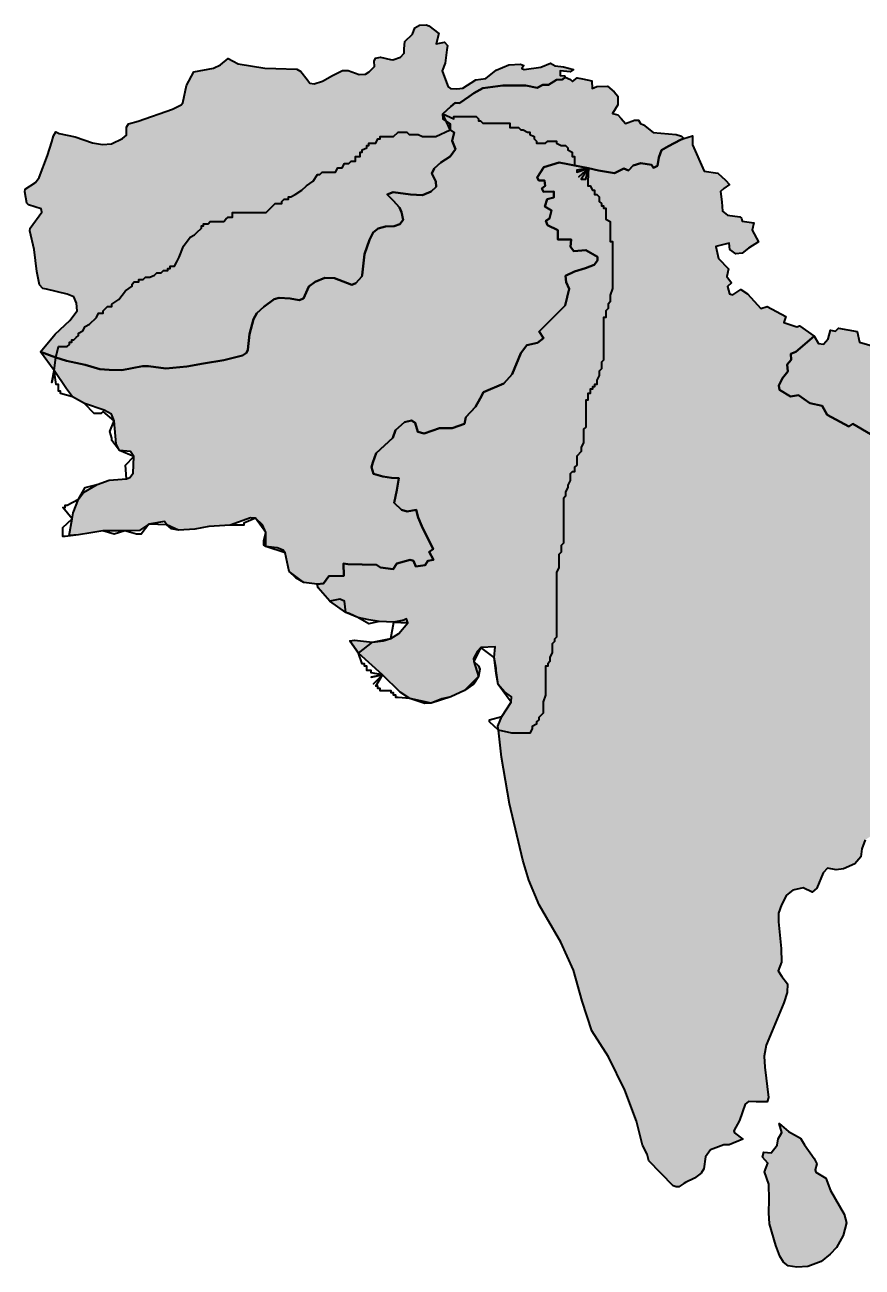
# Model space of a CAD drawing. Header units: millimetres. Extents: x 60.6 to 101.2, y 5.9 to 38.4.
# Drawn here: x 60.62 to 82.48, y 5.95 to 38.39 of the extents above; entities that cross this region are included whole.
import ezdxf

# ---------------------------------------------------------------- set-up
doc = ezdxf.new("R2010")
doc.units = ezdxf.units.MM
doc.header["$MEASUREMENT"] = 0
doc.layers.add('Harappa civilization', color=1, linetype='Continuous')
doc.layers.add('INDIA_SUKESH3', color=40, linetype='CONTINUOUS')

msp = doc.modelspace()

# ---------------------------------------------------------------- hatches: boundary and pattern name
at = {"layer": 'INDIA_SUKESH3'}
for color, points in [(137, [(61.024, 29.85), (61.408, 30.316), (61.791, 30.673), (61.983, 30.922), (61.962, 31.119), (61.897, 31.284), (61.717, 31.359), (61.178, 31.483), (61.084, 31.501), (60.997, 31.596), (60.933, 31.945), (60.858, 32.522), (60.744, 33.01), (60.759, 33.08), (61.057, 33.501), (61.045, 33.583), (60.713, 33.689), (60.669, 33.733), (60.616, 34.031), (60.623, 34.095), (60.891, 34.268), (60.991, 34.402), (61.211, 34.974), (61.322, 35.337), (61.36, 35.49), (61.425, 35.599), (61.512, 35.548), (61.933, 35.462), (62.383, 35.305), (62.641, 35.268), (62.881, 35.282), (63.167, 35.418), (63.266, 35.507), (63.267, 35.717), (63.32, 35.806), (63.576, 35.878), (64.469, 36.188), (64.698, 36.298), (64.744, 36.355), (64.836, 36.801), (65.03, 37.165), (65.541, 37.257), (65.728, 37.347), (65.928, 37.507), (66.183, 37.375), (66.88, 37.258), (67.171, 37.253), (67.719, 37.231), (67.825, 37.174), (67.983, 36.958), (68.001, 36.933), (68.059, 36.87), (68.169, 36.851), (68.388, 36.916), (68.649, 37.07), (68.91, 37.199), (69.057, 37.2), (69.34, 37.093), (69.511, 37.101), (69.606, 37.159), (69.741, 37.299), (69.737, 37.439), (69.771, 37.522), (69.902, 37.548), (70.166, 37.48), (70.226, 37.474), (70.425, 37.545), (70.519, 37.647), (70.516, 37.762), (70.538, 37.953), (70.734, 38.146), (70.794, 38.309), (70.922, 38.382), (71.095, 38.389), (71.164, 38.364), (71.423, 38.162), (71.353, 37.893), (71.571, 37.935), (71.648, 37.851), (71.634, 37.736), (71.59, 37.387), (71.507, 37.187), (71.597, 36.953), (71.671, 36.769), (71.728, 36.731), (71.893, 36.719), (72.051, 36.733), (72.387, 36.956), (72.652, 36.985), (72.918, 37.203), (73.251, 37.345), (73.556, 37.359), (73.645, 37.324), (73.587, 37.245), (73.648, 37.219), (74.086, 37.285), (74.341, 37.387), (74.459, 37.319), (74.682, 37.295), (74.937, 37.226), (74.85, 37.161), (74.592, 37.187), (74.596, 37.066), (74.703, 37.061), (74.724, 37.022), (74.657, 36.958), (74.496, 36.956), (74.291, 36.822), (74.142, 36.824), (73.99, 36.744), (73.699, 36.808), (73.094, 36.803), (72.576, 36.735), (72.338, 36.603), (72.216, 36.518), (71.964, 36.34), (71.853, 36.351), (71.737, 36.254), (71.529, 36.069), (71.533, 35.924), (71.718, 35.803), (71.722, 35.651), (71.827, 35.574), (71.773, 35.357), (71.863, 35.142), (71.716, 34.951), (71.48, 34.791), (71.3, 34.637), (71.242, 34.51), (71.342, 34.295), (71.357, 34.155), (71.227, 34.04), (70.996, 33.944), (70.682, 33.961), (70.233, 34.016), (70.074, 33.958), (70.231, 33.806), (70.395, 33.623), (70.453, 33.497), (70.493, 33.3), (70.403, 33.185), (70.261, 33.134), (70.03, 33.12), (69.843, 33.068), (69.712, 32.966), (69.611, 32.775), (69.481, 32.399), (69.419, 31.853), (69.41, 31.815), (69.257, 31.643), (69.15, 31.604), (68.7, 31.773), (68.446, 31.784), (68.195, 31.675), (68.032, 31.553), (67.887, 31.241), (67.774, 31.203), (67.541, 31.239), (67.252, 31.257), (67.124, 31.224), (66.856, 31.026), (66.67, 30.86), (66.585, 30.707), (66.481, 30.313), (66.436, 29.906), (66.405, 29.824), (66.294, 29.753), (65.814, 29.63), (65.282, 29.544), (64.849, 29.465), (64.293, 29.412), (63.841, 29.472), (63.684, 29.472), (63.15, 29.373), (62.816, 29.384), (62.572, 29.402), (62.188, 29.507), (61.707, 29.619), (61.423, 29.706), (61.024, 29.85)]), (2, [(68.251, 23.781), (67.896, 23.831), (67.69, 23.945), (67.52, 24.11), (67.408, 24.605), (67.357, 24.669), (67.203, 24.732), (66.905, 24.769), (66.858, 24.801), (66.852, 24.922), (66.904, 25.131), (66.824, 25.334), (66.636, 25.506), (66.504, 25.512), (65.972, 25.326), (65.419, 25.287), (65.055, 25.223), (64.629, 25.19), (64.442, 25.228), (64.324, 25.329), (64.263, 25.418), (63.854, 25.354), (63.607, 25.182), (63.222, 25.174), (62.653, 25.18), (62.342, 25.122), (62.017, 25.07), (61.774, 25.057), (61.855, 25.486), (61.877, 25.645), (62.016, 26.001), (62.145, 26.173), (62.502, 26.385), (62.816, 26.501), (63.266, 26.535), (63.36, 26.568), (63.444, 26.683), (63.461, 27.121), (63.377, 27.247), (63.083, 27.271), (63, 27.448), (62.95, 28.051), (62.875, 28.222), (62.69, 28.323), (62.176, 28.498), (61.863, 28.674), (61.705, 28.882), (61.385, 29.363), (61.024, 29.85), (61.423, 29.706), (61.707, 29.619), (62.188, 29.507), (62.572, 29.402), (62.816, 29.384), (63.15, 29.373), (63.684, 29.472), (63.841, 29.472), (64.293, 29.412), (64.849, 29.465), (65.282, 29.544), (65.814, 29.63), (66.294, 29.753), (66.405, 29.824), (66.436, 29.906), (66.481, 30.313), (66.585, 30.707), (66.67, 30.86), (66.856, 31.026), (67.124, 31.224), (67.252, 31.257), (67.541, 31.239), (67.774, 31.203), (67.887, 31.241), (68.032, 31.553), (68.195, 31.675), (68.446, 31.784), (68.7, 31.773), (69.15, 31.604), (69.257, 31.643), (69.41, 31.815), (69.419, 31.853), (69.481, 32.399), (69.611, 32.775), (69.712, 32.966), (69.843, 33.068), (70.03, 33.12), (70.261, 33.134), (70.403, 33.185), (70.493, 33.3), (70.453, 33.497), (70.395, 33.623), (70.231, 33.806), (70.074, 33.958), (70.233, 34.016), (70.682, 33.961), (70.996, 33.944), (71.227, 34.04), (71.357, 34.155), (71.342, 34.295), (71.242, 34.51), (71.3, 34.637), (71.48, 34.791), (71.716, 34.951), (71.863, 35.142), (71.773, 35.357), (71.827, 35.574), (71.722, 35.651), (71.718, 35.803), (71.533, 35.924), (71.529, 36.069), (71.737, 36.254), (71.853, 36.351), (71.964, 36.34), (72.216, 36.518), (72.338, 36.603), (72.576, 36.735), (73.094, 36.803), (73.699, 36.808), (73.99, 36.744), (74.142, 36.824), (74.291, 36.822), (74.496, 36.956), (74.657, 36.958), (74.724, 37.022), (74.865, 36.959), (74.913, 36.908), (75.039, 37.003), (75.172, 36.982), (75.422, 36.929), (75.423, 36.724), (75.551, 36.782), (75.831, 36.786), (75.999, 36.641), (76.095, 36.529), (76.098, 36.304), (75.958, 36.072), (76.093, 36.04), (76.183, 35.942), (76.296, 35.815), (76.53, 35.903), (76.638, 35.903), (76.685, 35.814), (76.765, 35.774), (77.019, 35.577), (77.621, 35.53), (77.758, 35.48), (77.824, 35.423), (77.731, 35.386), (77.422, 35.219), (77.237, 35.115), (77.166, 34.921), (77.134, 34.705), (77.029, 34.653), (76.973, 34.734), (76.694, 34.78), (76.496, 34.72), (76.375, 34.586), (76.257, 34.638), (76.006, 34.519), (75.589, 34.586), (75.333, 34.648), (74.565, 34.795), (74.163, 34.676), (73.992, 34.4), (74.032, 34.326), (74.183, 34.326), (74.204, 34.185), (74.113, 34.118), (74.159, 34.028), (74.428, 34.036), (74.427, 33.879), (74.254, 33.835), (74.192, 33.649), (74.366, 33.545), (74.314, 33.329), (74.218, 33.269), (74.257, 33.158), (74.531, 33.024), (74.529, 32.784), (74.881, 32.786), (74.864, 32.592), (74.948, 32.481), (75.264, 32.503), (75.565, 32.333), (75.57, 32.238), (75.48, 32.123), (75.253, 32.033), (74.964, 31.945), (74.732, 31.833), (74.746, 31.669), (74.83, 31.499), (74.724, 31.059), (74.044, 30.383), (74.161, 30.211), (74, 30.085), (73.725, 30.025), (73.567, 29.815), (73.338, 29.267), (73.123, 29.021), (72.586, 28.798), (72.506, 28.634), (72.381, 28.418), (72.128, 28.143), (72.094, 27.972), (71.774, 27.855), (71.444, 27.86), (71.041, 27.719), (70.879, 27.761), (70.807, 27.994), (70.714, 28.054), (70.532, 28.017), (70.291, 27.808), (70.227, 27.607), (69.786, 27.206), (69.702, 26.961), (69.667, 26.84), (69.719, 26.669), (69.963, 26.595), (70.19, 26.557), (70.38, 26.551), (70.329, 26.241), (70.26, 25.91), (70.445, 25.725), (70.594, 25.68), (70.836, 25.725), (70.886, 25.526), (70.983, 25.298), (71.278, 24.698), (71.173, 24.631), (71.281, 24.423), (71.139, 24.393), (71.071, 24.281), (70.824, 24.244), (70.759, 24.395), (70.676, 24.423), (70.325, 24.326), (70.235, 24.177), (69.904, 24.222), (69.801, 24.289), (69.425, 24.298), (69.05, 24.303), (68.933, 24.326), (68.94, 23.999), (68.55, 23.991), (68.417, 23.797), (68.251, 23.781)]), (5, [(92.714, 22.127), (92.697, 22.337), (92.415, 23.453), (92.386, 23.713), (92.206, 23.693), (92.079, 23.641), (91.901, 23.12), (91.801, 22.96), (91.563, 23.162), (91.451, 23.282), (91.347, 23.408), (91.346, 23.58), (91.342, 23.815), (91.401, 23.942), (91.695, 24.103), (91.919, 24.161), (92.341, 24.506), (92.412, 24.659), (92.418, 25.015), (92.392, 25.072), (92.342, 25.116), (91.23, 25.205), (90.978, 25.203), (90.566, 25.176), (90.32, 25.199), (90.078, 25.249), (90.036, 25.293), (89.976, 25.832), (89.918, 25.978), (89.731, 26.002), (89.51, 25.976), (89.343, 26.095), (89.191, 26.215), (88.627, 26.351), (88.522, 26.275), (88.272, 26.038), (88.216, 25.911), (88.254, 25.841), (88.476, 25.735), (89.027, 25.313), (89.083, 25.262), (89.062, 25.192), (88.89, 25.147), (88.665, 25.088), (88.484, 24.954), (88.238, 24.679), (88.39, 24.534), (88.859, 24.34), (88.946, 24.245), (88.933, 24.125), (88.706, 23.781), (88.724, 23.666), (88.882, 23.464), (89.028, 22.83), (89.209, 22.031), (89.276, 21.791), (89.198, 21.646), (89.229, 21.564), (89.085, 21.532), (88.927, 21.557), (88.861, 21.874), (88.771, 21.912), (88.658, 21.753), (88.581, 21.594), (88.503, 21.569), (88.452, 21.613), (88.325, 21.88), (88.257, 21.956), (88.071, 21.714), (87.844, 21.58), (87.398, 21.401), (87.141, 21.305), (87.022, 21.204), (87, 21.153), (87.048, 20.892), (87.13, 20.708), (86.979, 20.486), (86.842, 20.336), (86.836, 20.221), (86.589, 20.034), (86.323, 19.824), (86.113, 19.74), (85.918, 19.715), (85.583, 19.622), (85.317, 19.459), (85.11, 19.198), (84.862, 18.95), (84.466, 18.473), (84.191, 18.224), (83.888, 18.1), (83.585, 17.728), (83.281, 17.517), (82.953, 17.351), (82.75, 17.243), (82.558, 17.103), (82.471, 16.874), (82.438, 16.664), (82.285, 16.48), (81.993, 16.346), (81.8, 16.32), (81.573, 16.364), (81.457, 16.243), (81.292, 15.844), (81.167, 15.74), (80.94, 15.854), (80.663, 15.79), (80.504, 15.663), (80.367, 15.408), (80.293, 15.192), (80.291, 14.963), (80.365, 14.271), (80.373, 13.909), (80.28, 13.686), (80.382, 13.54), (80.524, 13.35), (80.517, 13.121), (80.427, 12.848), (80.126, 12.123), (79.973, 11.748), (79.914, 11.462), (79.935, 11.17), (80.03, 10.376), (79.994, 10.268), (79.705, 10.267), (79.51, 10.273), (79.426, 10.209), (79.276, 9.777), (79.13, 9.51), (79.141, 9.452), (79.363, 9.294), (79.001, 9.147), (78.864, 9.141), (78.518, 9.013), (78.385, 8.828), (78.339, 8.517), (78.269, 8.402), (78.103, 8.275), (77.867, 8.16), (77.822, 8.134), (77.793, 8.115), (77.688, 8.045), (77.623, 8.045), (77.545, 8.07), (76.907, 8.723), (76.866, 8.901), (76.742, 9.136), (76.589, 9.765), (76.279, 10.571), (75.855, 11.44), (75.415, 12.119), (75.165, 12.894), (74.937, 13.7), (74.605, 14.437), (74.236, 15.076), (74.045, 15.407), (73.776, 16.055), (73.613, 16.576), (73.268, 18.049), (73.057, 19.262), (72.986, 19.967), (72.963, 20.075), (73.068, 20.329), (73.313, 20.704), (73.317, 20.844), (73.135, 20.971), (72.969, 21.167), (72.918, 21.453), (72.87, 21.866), (72.899, 22.146), (72.523, 22.132), (72.437, 22.037), (72.331, 21.846), (72.335, 21.763), (72.459, 21.649), (72.493, 21.567), (72.46, 21.37), (72.325, 21.172), (72.098, 21.007), (71.733, 20.841), (71.506, 20.789), (71.228, 20.674), (71.059, 20.668), (70.671, 20.794), (70.414, 20.965), (69.956, 21.415), (69.33, 21.985), (69.098, 22.303), (69.218, 22.322), (69.696, 22.266), (69.973, 22.304), (70.172, 22.368), (70.38, 22.496), (70.614, 22.77), (70.584, 22.878), (70.514, 22.846), (70.25, 22.794), (69.869, 22.806), (69.595, 22.856), (69.311, 22.916), (69.086, 23.014), (68.994, 23.046), (68.577, 23.343), (68.276, 23.692), (68.251, 23.781), (68.417, 23.797), (68.55, 23.991), (68.94, 23.999), (68.933, 24.326), (69.05, 24.303), (69.425, 24.298), (69.801, 24.289), (69.904, 24.222), (70.235, 24.177), (70.325, 24.326), (70.676, 24.423), (70.759, 24.395), (70.824, 24.244), (71.071, 24.281), (71.139, 24.393), (71.281, 24.423), (71.173, 24.631), (71.278, 24.698), (70.983, 25.298), (70.886, 25.526), (70.836, 25.725), (70.594, 25.68), (70.445, 25.725), (70.26, 25.91), (70.329, 26.241), (70.38, 26.551), (70.19, 26.557), (69.963, 26.595), (69.719, 26.669), (69.667, 26.84), (69.702, 26.961), (69.786, 27.206), (70.227, 27.607), (70.291, 27.808), (70.532, 28.017), (70.714, 28.054), (70.807, 27.994), (70.879, 27.761), (71.041, 27.719), (71.444, 27.86), (71.774, 27.855), (72.094, 27.972), (72.128, 28.143), (72.381, 28.418), (72.506, 28.634), (72.586, 28.798), (73.123, 29.021), (73.338, 29.267), (73.567, 29.815), (73.725, 30.025), (74, 30.085), (74.161, 30.211), (74.044, 30.383), (74.724, 31.059), (74.83, 31.499), (74.746, 31.669), (74.732, 31.833), (74.964, 31.945), (75.253, 32.033), (75.48, 32.123), (75.57, 32.238), (75.565, 32.333), (75.264, 32.503), (74.948, 32.481), (74.864, 32.592), (74.881, 32.786), (74.529, 32.784), (74.531, 33.024), (74.257, 33.158), (74.218, 33.269), (74.314, 33.329), (74.366, 33.545), (74.192, 33.649), (74.254, 33.835), (74.427, 33.879), (74.428, 34.036), (74.159, 34.028), (74.113, 34.118), (74.204, 34.185), (74.183, 34.326), (74.032, 34.326), (73.992, 34.4), (74.163, 34.676), (74.565, 34.795), (75.333, 34.648), (75.589, 34.586), (76.006, 34.519), (76.257, 34.638), (76.375, 34.586), (76.496, 34.72), (76.694, 34.78), (76.973, 34.734), (77.029, 34.653), (77.134, 34.705), (77.166, 34.921), (77.237, 35.115), (77.422, 35.219), (77.731, 35.386), (77.824, 35.423), (78.05, 35.492), (78.05, 35.26), (78.348, 34.564), (78.712, 34.515), (78.911, 34.333), (79.01, 34.217), (78.861, 34.117), (78.779, 34.035), (78.812, 33.77), (78.828, 33.521), (78.961, 33.422), (79.284, 33.379), (79.325, 33.344), (79.345, 33.262), (79.651, 33.217), (79.604, 33.031), (79.769, 32.719), (79.509, 32.555), (79.34, 32.429), (79.174, 32.406), (79.022, 32.525), (79.008, 32.689), (78.654, 32.6), (78.725, 32.287), (78.985, 32.019), (78.939, 31.819), (79.061, 31.655), (78.964, 31.558), (79.009, 31.365), (79.098, 31.335), (79.312, 31.476), (79.485, 31.365), (79.832, 30.985), (79.996, 31.037), (80.481, 30.777), (80.429, 30.613), (80.769, 30.502), (80.838, 30.531), (81.225, 30.263), (80.743, 29.854), (80.617, 29.802), (80.62, 29.638), (80.521, 29.519), (80.539, 29.341), (80.4, 29.162), (80.302, 28.969), (80.32, 28.857), (80.603, 28.686), (80.813, 28.723), (81.112, 28.508), (81.429, 28.441), (81.566, 28.203), (82.125, 27.897), (82.229, 27.972), (82.692, 27.704), (82.934, 27.734), (83.015, 27.555), (83.391, 27.481), (83.528, 27.392), (83.595, 27.421), (83.634, 27.518), (83.861, 27.518), (84.078, 27.399), (84.34, 27.555), (84.562, 27.421), (84.851, 27.392), (84.915, 27.287), (84.87, 27.086), (85.168, 27.02), (85.297, 26.893), (85.575, 26.774), (85.838, 26.9), (85.979, 26.871), (85.964, 26.722), (86.104, 26.61), (86.275, 26.714), (86.599, 26.647), (86.98, 26.484), (87.253, 26.618), (87.373, 26.454), (87.553, 26.402), (87.714, 26.461), (87.836, 26.424), (88.144, 26.484), (88.296, 26.461), (88.436, 26.774), (88.243, 27.146), (88.274, 27.54), (88.418, 27.883), (88.401, 27.893), (88.556, 27.951), (88.768, 27.996), (88.872, 27.965), (88.934, 27.883), (88.911, 27.496), (89.006, 27.198), (88.965, 27.147), (89.071, 26.925), (89.357, 26.845), (89.609, 26.808), (90, 26.712), (90.038, 26.702), (90.283, 26.736), (90.522, 26.877), (90.658, 26.852), (90.808, 26.796), (91.366, 26.767), (91.832, 26.795), (92.113, 26.822), (92.21, 27.083), (92.203, 27.21), (92.087, 27.317), (91.945, 27.348), (91.799, 27.481), (91.78, 27.588), (91.811, 27.658), (91.897, 27.703), (92.25, 27.718), (92.571, 27.815), (92.75, 27.937), (93.255, 28.435), (93.499, 28.601), (93.873, 28.717), (94.37, 29.044), (94.615, 29.179), (94.775, 29.218), (94.904, 29.142), (95.343, 28.999), (95.513, 29.019), (96.132, 29.397), (96.337, 29.22), (96.659, 28.898), (96.68, 28.727), (96.52, 28.523), (96.458, 28.402), (96.504, 28.377), (96.639, 28.353), (96.935, 28.316), (97.263, 28.236), (97.544, 28.199), (97.536, 27.971), (97.486, 27.862), (97.217, 27.601), (97.185, 27.474), (97.268, 27.15), (97.135, 27.124), (96.751, 27.223), (96.5, 27.26), (96.36, 27.202), (96.036, 26.972), (95.385, 26.575), (95.297, 26.415), (95.322, 26.073), (95.261, 25.901), (94.839, 25.391), (94.819, 25.295), (94.905, 25.112), (94.905, 24.966), (94.389, 23.953), (94.312, 23.896), (94.173, 23.901), (93.997, 23.951), (93.632, 24.095), (93.573, 23.967), (93.639, 23.25), (93.552, 23.091), (93.372, 23.027), (93.27, 22.943), (93.338, 22.525), (93.331, 22.22), (93.208, 22.054), (93.096, 21.996), (92.981, 22.059), (92.714, 22.127)]), (53, [(81.225, 30.263), (81.333, 30.07), (81.468, 30.048), (81.592, 30.189), (81.652, 30.42), (81.776, 30.39), (81.859, 30.472), (82.345, 30.383), (82.405, 30.107), (82.795, 29.988), (83.121, 29.72), (83.333, 29.624), (83.401, 29.683), (83.606, 29.557), (83.901, 29.2), (83.973, 29.274), (84.292, 29.326), (84.422, 29.252), (84.502, 29.08), (84.471, 28.954), (85.124, 28.552), (85.274, 28.664), (85.42, 28.656), (85.342, 28.478), (85.348, 28.359), (85.768, 28.329), (85.933, 28.359), (86.176, 28.136), (86.239, 27.927), (86.346, 27.972), (86.342, 28.136), (86.649, 27.964), (86.772, 28.002), (86.808, 28.15), (86.991, 28.15), (87.274, 28.024), (87.418, 27.86), (87.8, 27.89), (87.953, 27.838), (88.106, 27.964), (88.401, 27.893), (88.418, 27.883), (88.274, 27.54), (88.243, 27.146), (88.436, 26.774), (88.296, 26.461), (88.144, 26.484), (87.836, 26.424), (87.714, 26.461), (87.553, 26.402), (87.373, 26.454), (87.253, 26.618), (86.98, 26.484), (86.599, 26.647), (86.275, 26.714), (86.104, 26.61), (85.964, 26.722), (85.979, 26.871), (85.838, 26.9), (85.575, 26.774), (85.297, 26.893), (85.168, 27.02), (84.87, 27.086), (84.915, 27.287), (84.851, 27.392), (84.562, 27.421), (84.34, 27.555), (84.078, 27.399), (83.861, 27.518), (83.634, 27.518), (83.595, 27.421), (83.528, 27.392), (83.391, 27.481), (83.015, 27.555), (82.934, 27.734), (82.692, 27.704), (82.229, 27.972), (82.125, 27.897), (81.566, 28.203), (81.429, 28.441), (81.112, 28.508), (80.813, 28.723), (80.603, 28.686), (80.32, 28.857), (80.302, 28.969), (80.4, 29.162), (80.539, 29.341), (80.521, 29.519), (80.62, 29.638), (80.617, 29.802), (80.743, 29.854), (81.225, 30.263)]), (53, [(80.767, 5.949), (80.545, 5.986), (80.426, 6.075), (80.331, 6.234), (80.22, 6.513), (80.058, 7.078), (80.042, 7.37), (80.044, 7.713), (80.036, 8.12), (79.928, 8.434), (80.012, 8.664), (79.878, 8.822), (79.909, 8.948), (80.1, 8.937), (80.256, 9.131), (80.28, 9.296), (80.382, 9.462), (80.313, 9.704), (80.551, 9.487), (80.866, 9.316), (80.971, 9.139), (81.219, 8.79), (81.297, 8.644), (81.253, 8.491), (81.264, 8.428), (81.53, 8.276), (81.65, 7.946), (82.009, 7.33), (82.07, 7.102), (81.983, 6.771), (81.804, 6.466), (81.638, 6.287), (81.406, 6.096), (81.055, 5.968), (80.767, 5.949)])]:
    msp.add_hatch(color=color, dxfattribs=at).paths.add_polyline_path(points, flags=0)

# ---------------------------------------------------------------- linework, layer by layer
at = {"layer": 'Harappa civilization', "linetype": 'CONTINUOUS'}
msp.add_lwpolyline([(61.024, 29.85), (61.423, 29.706), (61.423, 29.706), (61.423, 29.706), (61.423, 29.706), (61.423, 29.706), (61.491, 29.987), (61.549, 29.987), (61.608, 29.987), (61.666, 29.987), (61.724, 29.987), (61.783, 30.046), (61.783, 30.104), (61.841, 30.104), (61.841, 30.162), (61.899, 30.162), (61.958, 30.221), (62.016, 30.279), (62.016, 30.337), (62.133, 30.396), (62.191, 30.512), (62.308, 30.571), (62.483, 30.746), (62.541, 30.863), (62.658, 30.863), (62.658, 30.921), (62.774, 31.038), (62.891, 31.038), (62.891, 31.096), (63.066, 31.213), (63.241, 31.446), (63.416, 31.563), (63.416, 31.621), (63.474, 31.679), (63.533, 31.679), (63.591, 31.679), (63.591, 31.738), (63.649, 31.738), (63.708, 31.738), (63.766, 31.796), (63.824, 31.796), (63.883, 31.796), (63.999, 31.854), (64.058, 31.913), (64.116, 31.913), (64.174, 31.913), (64.233, 31.971), (64.291, 31.971), (64.349, 31.971), (64.349, 32.029), (64.408, 32.029), (64.408, 32.088), (64.466, 32.088), (64.524, 32.088), (64.583, 32.204), (64.641, 32.321), (64.758, 32.613), (64.933, 32.846), (65.049, 32.905), (65.108, 32.963), (65.224, 33.08), (65.224, 33.138), (65.283, 33.138), (65.283, 33.196), (65.399, 33.196), (65.458, 33.255), (65.516, 33.255), (65.574, 33.255), (65.633, 33.255), (65.749, 33.255), (65.808, 33.255), (65.866, 33.313), (65.924, 33.371), (66.041, 33.371), (66.041, 33.488), (66.099, 33.488), (66.216, 33.488), (66.274, 33.488), (66.391, 33.488), (66.449, 33.488), (66.508, 33.488), (66.566, 33.488), (66.683, 33.488), (66.741, 33.488), (66.8, 33.488), (66.916, 33.488), (66.975, 33.546), (67.033, 33.605), (67.15, 33.721), (67.208, 33.721), (67.266, 33.721), (67.325, 33.721), (67.325, 33.78), (67.383, 33.838), (67.5, 33.838), (67.5, 33.897), (67.558, 33.897), (67.675, 33.955), (67.85, 34.072), (67.966, 34.188), (68.141, 34.305), (68.258, 34.48), (68.316, 34.48), (68.375, 34.538), (68.433, 34.538), (68.491, 34.538), (68.55, 34.538), (68.608, 34.538), (68.725, 34.538), (68.783, 34.655), (68.9, 34.655), (68.958, 34.772), (69.016, 34.772), (69.075, 34.772), (69.133, 34.83), (69.191, 34.83), (69.25, 34.83), (69.25, 34.888), (69.25, 34.947), (69.366, 34.947), (69.366, 35.005), (69.366, 35.063), (69.425, 35.063), (69.425, 35.122), (69.541, 35.18), (69.541, 35.238), (69.6, 35.238), (69.6, 35.297), (69.716, 35.297), (69.775, 35.297), (69.833, 35.414), (69.891, 35.414), (69.891, 35.472), (70.008, 35.472), (70.066, 35.472), (70.183, 35.472), (70.241, 35.472), (70.358, 35.589), (70.416, 35.589), (70.475, 35.589), (70.533, 35.589), (70.591, 35.589), (70.65, 35.53), (70.708, 35.53), (70.766, 35.53), (70.825, 35.53), (70.883, 35.53), (71, 35.472), (71.058, 35.472), (71.175, 35.472), (71.233, 35.472), (71.35, 35.472), (71.722, 35.651), (71.722, 35.651), (71.722, 35.651), (71.722, 35.651), (71.722, 35.651), (71.722, 35.651), (71.529, 36.069), (71.529, 36.069), (71.816, 35.939), (71.816, 35.997), (71.875, 35.997), (71.933, 35.997), (71.991, 35.997), (72.05, 35.997), (72.108, 35.997), (72.225, 35.997), (72.283, 35.997), (72.341, 35.997), (72.4, 35.997), (72.458, 35.939), (72.458, 35.88), (72.516, 35.88), (72.575, 35.822), (72.633, 35.822), (72.691, 35.822), (72.75, 35.822), (72.808, 35.822), (72.866, 35.822), (72.925, 35.822), (73.041, 35.822), (73.1, 35.822), (73.158, 35.822), (73.216, 35.822), (73.275, 35.822), (73.275, 35.764), (73.275, 35.705), (73.333, 35.705), (73.391, 35.705), (73.45, 35.705), (73.508, 35.705), (73.566, 35.647), (73.625, 35.647), (73.741, 35.589), (73.8, 35.589), (73.8, 35.53), (73.916, 35.472), (73.916, 35.414), (73.975, 35.355), (73.975, 35.297), (74.033, 35.297), (74.091, 35.297), (74.15, 35.297), (74.208, 35.297), (74.266, 35.355), (74.325, 35.355), (74.383, 35.355), (74.441, 35.355), (74.5, 35.355), (74.5, 35.297), (74.617, 35.238), (74.733, 35.238), (74.792, 35.18), (74.792, 35.122), (74.908, 35.063), (74.908, 34.947), (74.967, 34.947), (74.967, 34.888), (74.967, 34.772), (74.967, 34.713), (75.333, 34.648), (75.025, 34.597), (75.025, 34.538), (75.333, 34.648), (75.333, 34.648), (75.083, 34.422), (75.333, 34.648), (75.142, 34.363), (75.2, 34.363), (75.258, 34.363), (75.333, 34.648), (75.317, 34.305), (75.317, 34.247), (75.317, 34.188), (75.375, 34.188), (75.433, 34.072), (75.492, 34.072), (75.492, 33.955), (75.55, 33.955), (75.608, 33.897), (75.608, 33.78), (75.667, 33.721), (75.667, 33.663), (75.725, 33.663), (75.725, 33.605), (75.783, 33.605), (75.783, 33.546), (75.783, 33.488), (75.783, 33.43), (75.783, 33.371), (75.783, 33.313), (75.9, 33.255), (75.9, 33.138), (75.9, 33.08), (75.9, 32.963), (75.9, 32.905), (75.9, 32.846), (75.9, 32.788), (75.9, 32.73), (75.958, 32.73), (75.958, 32.671), (75.958, 32.613), (75.958, 32.496), (75.958, 32.438), (75.958, 32.321), (75.958, 32.263), (75.958, 32.146), (75.958, 32.088), (75.958, 32.029), (75.958, 31.971), (75.958, 31.913), (75.958, 31.854), (75.958, 31.796), (75.958, 31.679), (75.958, 31.504), (75.9, 31.329), (75.9, 31.271), (75.9, 31.154), (75.842, 31.096), (75.842, 31.038), (75.842, 30.979), (75.783, 30.921), (75.783, 30.863), (75.783, 30.804), (75.783, 30.746), (75.725, 30.746), (75.725, 30.454), (75.725, 30.396), (75.725, 30.279), (75.725, 30.221), (75.725, 30.104), (75.725, 30.046), (75.725, 29.987), (75.725, 29.929), (75.725, 29.871), (75.725, 29.812), (75.725, 29.754), (75.725, 29.696), (75.725, 29.637), (75.667, 29.579), (75.667, 29.404), (75.608, 29.346), (75.608, 29.287), (75.608, 29.229), (75.55, 29.112), (75.55, 29.054), (75.55, 28.995), (75.492, 28.995), (75.492, 28.937), (75.433, 28.937), (75.433, 28.879), (75.375, 28.879), (75.375, 28.82), (75.375, 28.762), (75.317, 28.762), (75.317, 28.704), (75.317, 28.645), (75.317, 28.587), (75.258, 28.587), (75.258, 28.47), (75.258, 28.179), (75.258, 27.887), (75.2, 27.829), (75.2, 27.712), (75.2, 27.653), (75.2, 27.537), (75.2, 27.478), (75.142, 27.362), (75.142, 27.245), (75.025, 27.128), (75.025, 27.012), (75.025, 26.895), (74.967, 26.837), (74.967, 26.72), (74.908, 26.72), (74.85, 26.662), (74.85, 26.603), (74.85, 26.545), (74.85, 26.487), (74.792, 26.37), (74.792, 26.312), (74.733, 26.195), (74.733, 26.078), (74.675, 26.02), (74.675, 25.903), (74.675, 25.845), (74.675, 25.728), (74.675, 25.67), (74.675, 25.553), (74.675, 25.436), (74.675, 25.378), (74.675, 25.261), (74.675, 25.203), (74.675, 25.086), (74.675, 24.97), (74.675, 24.911), (74.675, 24.853), (74.617, 24.794), (74.617, 24.736), (74.617, 24.619), (74.558, 24.561), (74.558, 24.444), (74.558, 24.328), (74.558, 24.269), (74.558, 24.211), (74.5, 24.094), (74.5, 24.036), (74.5, 23.978), (74.5, 23.919), (74.5, 23.803), (74.5, 23.744), (74.5, 23.628), (74.5, 23.511), (74.5, 23.453), (74.5, 23.394), (74.5, 23.336), (74.5, 23.277), (74.5, 23.161), (74.5, 23.102), (74.5, 22.986), (74.5, 22.927), (74.5, 22.811), (74.5, 22.752), (74.5, 22.636), (74.5, 22.577), (74.5, 22.519), (74.5, 22.461), (74.5, 22.402), (74.441, 22.344), (74.441, 22.286), (74.383, 22.227), (74.383, 22.169), (74.383, 21.994), (74.325, 21.877), (74.325, 21.819), (74.325, 21.76), (74.266, 21.702), (74.266, 21.644), (74.208, 21.644), (74.208, 21.527), (74.208, 21.469), (74.208, 21.177), (74.208, 20.944), (74.208, 20.885), (74.15, 20.71), (74.15, 20.652), (74.15, 20.594), (74.15, 20.535), (74.15, 20.477), (74.15, 20.419), (74.033, 20.302), (74.033, 20.243), (73.975, 20.185), (73.975, 20.127), (73.858, 20.068), (73.858, 20.01), (73.8, 19.893), (73.741, 19.893), (73.683, 19.893), (73.625, 19.893), (73.566, 19.893), (73.508, 19.893), (73.391, 19.893), (73.333, 19.893), (72.986, 19.967), (72.986, 19.967), (72.986, 19.967), (72.986, 19.967), (72.986, 19.967), (72.986, 19.967), (72.986, 19.967), (72.986, 19.967), (72.986, 19.967), (72.986, 19.967), (72.986, 19.967), (72.986, 19.967), (72.986, 19.967), (72.986, 19.967), (72.75, 20.185), (72.75, 20.243), (73.068, 20.329), (73.068, 20.329), (73.068, 20.329), (73.068, 20.329), (73.068, 20.329), (73.068, 20.329), (73.068, 20.329), (73.068, 20.329), (73.068, 20.329), (73.068, 20.329), (73.068, 20.329), (73.313, 20.704), (73.313, 20.704), (73.313, 20.704), (73.313, 20.704), (73.313, 20.704), (73.313, 20.704), (73.313, 20.704), (73.313, 20.704), (72.969, 21.167), (72.969, 21.167), (72.969, 21.167), (72.969, 21.167), (72.969, 21.167), (72.969, 21.167), (72.969, 21.167), (72.969, 21.167), (72.969, 21.167), (72.969, 21.167), (72.969, 21.167), (72.925, 21.527), (72.925, 21.585), (72.87, 21.866), (72.87, 21.866), (72.87, 21.866), (72.87, 21.866), (72.87, 21.866), (72.87, 21.866), (72.87, 21.866), (72.87, 21.866), (72.523, 22.132), (72.523, 22.132), (72.523, 22.132), (72.523, 22.132), (72.523, 22.132), (72.523, 22.132), (72.523, 22.132), (72.523, 22.132), (72.523, 22.132), (72.523, 22.132), (72.523, 22.132), (72.335, 21.763), (72.335, 21.763), (72.335, 21.763), (72.335, 21.763), (72.335, 21.763), (72.46, 21.37), (72.46, 21.37), (72.46, 21.37), (72.46, 21.37), (72.46, 21.37), (72.46, 21.37), (72.46, 21.37), (72.46, 21.37), (72.46, 21.37), (72.098, 21.007), (72.098, 21.007), (72.098, 21.007), (72.098, 21.007), (72.098, 21.007), (72.098, 21.007), (72.098, 21.007), (72.098, 21.007), (71.733, 20.841), (71.733, 20.841), (71.733, 20.841), (71.733, 20.841), (71.733, 20.841), (71.733, 20.841), (71.733, 20.841), (71.733, 20.841), (71.228, 20.674), (71.228, 20.674), (71.228, 20.674), (71.228, 20.674), (71.228, 20.674), (71.228, 20.674), (71.228, 20.674), (70.671, 20.794), (70.671, 20.794), (70.671, 20.794), (70.671, 20.794), (70.671, 20.794), (70.671, 20.794), (70.671, 20.794), (70.671, 20.794), (70.671, 20.794), (70.671, 20.794), (70.671, 20.794), (70.671, 20.794), (70.358, 20.827), (70.3, 20.827), (70.3, 20.885), (70.241, 20.885), (70.241, 20.944), (70.183, 20.944), (70.183, 21.002), (70.066, 21.002), (70.008, 21.002), (69.891, 21.002), (69.891, 21.06), (69.833, 21.06), (69.833, 21.119), (69.775, 21.119), (69.956, 21.415), (69.716, 21.177), (69.956, 21.415), (69.956, 21.415), (69.956, 21.415), (69.658, 21.352), (69.956, 21.415), (69.658, 21.469), (69.658, 21.527), (69.6, 21.527), (69.541, 21.527), (69.541, 21.585), (69.541, 21.644), (69.483, 21.644), (69.483, 21.702), (69.425, 21.702), (69.33, 21.985), (69.33, 21.985), (69.33, 21.985), (69.33, 21.985), (69.33, 21.985), (69.33, 21.985), (69.33, 21.985), (69.33, 21.985), (69.33, 21.985), (69.098, 22.303), (69.098, 22.303), (69.098, 22.303), (69.098, 22.303), (69.098, 22.303), (69.098, 22.303), (69.098, 22.303), (69.33, 21.985), (69.696, 22.266), (69.696, 22.266), (69.696, 22.266), (69.696, 22.266), (69.696, 22.266), (69.696, 22.266), (69.696, 22.266), (69.696, 22.266), (69.696, 22.266), (70.172, 22.368), (70.172, 22.368), (70.172, 22.368), (70.172, 22.368), (70.172, 22.368), (70.172, 22.368), (70.25, 22.794), (70.25, 22.794), (70.25, 22.794), (70.25, 22.794), (70.25, 22.794), (70.614, 22.77), (70.25, 22.794), (70.25, 22.794), (70.25, 22.794), (70.25, 22.794), (70.25, 22.794), (70.25, 22.794), (70.25, 22.794), (70.25, 22.794), (70.25, 22.794), (70.25, 22.794), (70.25, 22.794), (69.869, 22.806), (69.869, 22.806), (69.869, 22.806), (69.869, 22.806), (69.869, 22.806), (69.869, 22.806), (69.869, 22.806), (69.869, 22.806), (69.6, 22.752), (69.311, 22.916), (69.311, 22.916), (69.311, 22.916), (69.311, 22.916), (69.311, 22.916), (69.311, 22.916), (69.311, 22.916), (69.311, 22.916), (69.311, 22.916), (68.994, 23.046), (68.994, 23.046), (68.994, 23.046), (68.994, 23.046), (68.994, 23.046), (68.994, 23.046), (68.994, 23.046), (68.994, 23.046), (68.958, 23.336), (68.841, 23.394), (68.577, 23.343), (68.577, 23.343), (68.577, 23.343), (68.577, 23.343), (68.577, 23.343), (68.577, 23.343), (68.577, 23.343), (68.276, 23.692), (68.276, 23.692), (68.276, 23.692), (68.276, 23.692), (68.251, 23.781), (68.251, 23.781), (68.251, 23.781), (68.251, 23.781), (68.251, 23.781), (67.896, 23.831), (67.896, 23.831), (67.896, 23.831), (67.896, 23.831), (67.896, 23.831), (67.896, 23.831), (67.896, 23.831), (67.52, 24.11), (67.52, 24.11), (67.52, 24.11), (67.52, 24.11), (67.52, 24.11), (67.52, 24.11), (67.52, 24.11), (67.52, 24.11), (67.52, 24.11), (67.408, 24.605), (67.408, 24.605), (67.408, 24.605), (67.408, 24.605), (67.408, 24.605), (67.408, 24.605), (67.408, 24.605), (67.408, 24.605), (66.905, 24.769), (66.905, 24.769), (66.905, 24.769), (66.905, 24.769), (66.905, 24.769), (66.905, 24.769), (66.905, 24.769), (66.904, 25.131), (66.904, 25.131), (66.904, 25.131), (66.904, 25.131), (66.904, 25.131), (66.904, 25.131), (66.904, 25.131), (66.904, 25.131), (66.904, 25.131), (66.636, 25.506), (66.636, 25.506), (66.636, 25.506), (66.636, 25.506), (66.636, 25.506), (66.636, 25.506), (66.636, 25.506), (66.636, 25.506), (66.636, 25.506), (66.636, 25.506), (66.636, 25.506), (66.333, 25.378), (66.333, 25.32), (65.972, 25.326), (65.972, 25.326), (65.972, 25.326), (65.972, 25.326), (65.972, 25.326), (65.972, 25.326), (65.972, 25.326), (65.972, 25.326), (65.972, 25.326), (65.972, 25.326), (65.419, 25.287), (65.419, 25.287), (65.419, 25.287), (65.419, 25.287), (65.419, 25.287), (65.419, 25.287), (65.419, 25.287), (65.419, 25.287), (65.055, 25.223), (65.055, 25.223), (65.055, 25.223), (65.055, 25.223), (65.055, 25.223), (65.055, 25.223), (65.055, 25.223), (65.055, 25.223), (65.055, 25.223), (64.629, 25.19), (64.629, 25.19), (64.629, 25.19), (64.629, 25.19), (64.629, 25.19), (64.629, 25.19), (64.324, 25.329), (64.324, 25.329), (64.324, 25.329), (64.324, 25.329), (64.324, 25.329), (64.324, 25.329), (64.324, 25.329), (63.854, 25.354), (63.854, 25.354), (63.854, 25.354), (63.854, 25.354), (63.854, 25.354), (63.854, 25.354), (63.854, 25.354), (63.854, 25.354), (63.854, 25.354), (63.854, 25.354), (63.649, 25.086), (63.591, 25.086), (63.533, 25.086), (63.222, 25.174), (63.222, 25.174), (63.222, 25.174), (63.222, 25.174), (63.222, 25.174), (63.222, 25.174), (63.222, 25.174), (63.222, 25.174), (63.222, 25.174), (62.949, 25.086), (62.653, 25.18), (62.653, 25.18), (62.653, 25.18), (62.653, 25.18), (62.653, 25.18), (62.342, 25.122), (62.342, 25.122), (62.342, 25.122), (62.342, 25.122), (62.342, 25.122), (62.017, 25.07), (62.017, 25.07), (62.017, 25.07), (62.017, 25.07), (62.017, 25.07), (62.017, 25.07), (62.017, 25.07), (62.017, 25.07), (62.017, 25.07), (62.017, 25.07), (62.017, 25.07), (61.666, 25.028), (61.608, 25.028), (61.608, 25.086), (61.608, 25.145), (61.608, 25.203), (61.608, 25.261), (61.855, 25.486), (61.855, 25.486), (61.855, 25.486), (61.855, 25.486), (61.855, 25.486), (61.855, 25.486), (61.855, 25.486), (61.608, 25.786), (61.666, 25.786), (61.666, 25.845), (61.724, 25.845), (62.016, 26.001), (62.016, 26.001), (62.016, 26.001), (62.016, 26.001), (62.016, 26.001), (62.016, 26.001), (62.016, 26.001), (62.016, 26.001), (62.016, 26.001), (62.016, 26.001), (62.016, 26.001), (62.016, 26.001), (62.191, 26.312), (62.502, 26.385), (62.502, 26.385), (62.502, 26.385), (62.502, 26.385), (62.502, 26.385), (62.502, 26.385), (62.502, 26.385), (62.502, 26.385), (62.502, 26.385), (62.816, 26.501), (62.816, 26.501), (62.816, 26.501), (62.816, 26.501), (62.816, 26.501), (62.816, 26.501), (62.816, 26.501), (63.266, 26.535), (63.266, 26.535), (63.266, 26.535), (63.266, 26.535), (63.266, 26.535), (63.266, 26.535), (63.241, 26.895), (63.461, 27.121), (63.461, 27.121), (63.461, 27.121), (63.461, 27.121), (63.461, 27.121), (63.083, 27.271), (63.083, 27.271), (63.083, 27.271), (63.083, 27.271), (63.083, 27.271), (63.083, 27.271), (63.083, 27.271), (63.083, 27.271), (63.083, 27.271), (63.083, 27.271), (63.083, 27.271), (63.083, 27.271), (62.891, 27.537), (62.891, 27.595), (62.833, 27.77), (62.95, 28.051), (62.95, 28.051), (62.95, 28.051), (62.95, 28.051), (62.658, 28.295), (62.599, 28.237), (62.483, 28.237), (62.424, 28.237), (62.176, 28.498), (62.176, 28.498), (62.176, 28.498), (62.176, 28.498), (62.176, 28.498), (62.176, 28.498), (62.176, 28.498), (62.176, 28.498), (62.176, 28.498), (62.176, 28.498), (61.863, 28.674), (61.863, 28.674), (61.863, 28.674), (61.863, 28.674), (61.863, 28.674), (61.863, 28.674), (61.863, 28.674), (61.863, 28.674), (61.863, 28.674), (61.863, 28.674), (61.549, 28.762), (61.549, 28.82), (61.491, 28.82), (61.491, 28.879), (61.491, 28.937), (61.491, 28.995), (61.433, 28.995), (61.385, 29.363), (61.316, 29.054), (61.385, 29.363), (61.385, 29.363), (61.385, 29.363), (61.385, 29.363), (61.385, 29.363), (61.385, 29.363), (61.385, 29.363), (61.423, 29.706), (61.423, 29.706), (61.024, 29.85), (61.024, 29.85), (61.024, 29.85)], dxfattribs=at)
at = {"layer": 'INDIA_SUKESH3'}
for points in [[(61.024, 29.85), (61.408, 30.316), (61.791, 30.673), (61.983, 30.922), (61.962, 31.119), (61.897, 31.284), (61.717, 31.359), (61.178, 31.483), (61.084, 31.501), (60.997, 31.596), (60.933, 31.945), (60.858, 32.522), (60.744, 33.01), (60.759, 33.08), (61.057, 33.501), (61.045, 33.583), (60.713, 33.689), (60.669, 33.733), (60.616, 34.031), (60.623, 34.095), (60.891, 34.268), (60.991, 34.402), (61.211, 34.974), (61.322, 35.337), (61.36, 35.49), (61.425, 35.599), (61.512, 35.548), (61.933, 35.462), (62.383, 35.305), (62.641, 35.268), (62.881, 35.282), (63.167, 35.418), (63.266, 35.507), (63.267, 35.717), (63.32, 35.806), (63.576, 35.878), (64.469, 36.188), (64.698, 36.298), (64.744, 36.355), (64.836, 36.801), (65.03, 37.165), (65.541, 37.257), (65.728, 37.347), (65.928, 37.507), (66.183, 37.375), (66.88, 37.258), (67.171, 37.253), (67.719, 37.231), (67.825, 37.174), (67.983, 36.958), (68.001, 36.933), (68.059, 36.87), (68.169, 36.851), (68.388, 36.916), (68.649, 37.07), (68.91, 37.199), (69.057, 37.2), (69.34, 37.093), (69.511, 37.101), (69.606, 37.159), (69.741, 37.299), (69.737, 37.439), (69.771, 37.522), (69.902, 37.548), (70.166, 37.48), (70.226, 37.474), (70.425, 37.545), (70.519, 37.647), (70.516, 37.762), (70.538, 37.953), (70.734, 38.146), (70.794, 38.309), (70.922, 38.382), (71.095, 38.389), (71.164, 38.364), (71.423, 38.162), (71.353, 37.893), (71.571, 37.935), (71.648, 37.851), (71.634, 37.736), (71.59, 37.387), (71.507, 37.187), (71.597, 36.953), (71.671, 36.769), (71.728, 36.731), (71.893, 36.719), (72.051, 36.733), (72.387, 36.956), (72.652, 36.985), (72.918, 37.203), (73.251, 37.345), (73.556, 37.359), (73.645, 37.324), (73.587, 37.245), (73.648, 37.219), (74.086, 37.285), (74.341, 37.387), (74.459, 37.319), (74.682, 37.295), (74.937, 37.226), (74.85, 37.161), (74.592, 37.187), (74.596, 37.066), (74.703, 37.061), (74.724, 37.022), (74.657, 36.958), (74.496, 36.956), (74.291, 36.822), (74.142, 36.824), (73.99, 36.744), (73.699, 36.808), (73.094, 36.803), (72.576, 36.735), (72.338, 36.603), (72.216, 36.518), (71.964, 36.34), (71.853, 36.351), (71.737, 36.254), (71.529, 36.069), (71.533, 35.924), (71.718, 35.803), (71.722, 35.651), (71.827, 35.574), (71.773, 35.357), (71.863, 35.142), (71.716, 34.951), (71.48, 34.791), (71.3, 34.637), (71.242, 34.51), (71.342, 34.295), (71.357, 34.155), (71.227, 34.04), (70.996, 33.944), (70.682, 33.961), (70.233, 34.016), (70.074, 33.958), (70.231, 33.806), (70.395, 33.623), (70.453, 33.497), (70.493, 33.3), (70.403, 33.185), (70.261, 33.134), (70.03, 33.12), (69.843, 33.068), (69.712, 32.966), (69.611, 32.775), (69.481, 32.399), (69.419, 31.853), (69.41, 31.815), (69.257, 31.643), (69.15, 31.604), (68.7, 31.773), (68.446, 31.784), (68.195, 31.675), (68.032, 31.553), (67.887, 31.241), (67.774, 31.203), (67.541, 31.239), (67.252, 31.257), (67.124, 31.224), (66.856, 31.026), (66.67, 30.86), (66.585, 30.707), (66.481, 30.313), (66.436, 29.906), (66.405, 29.824), (66.294, 29.753), (65.814, 29.63), (65.282, 29.544), (64.849, 29.465), (64.293, 29.412), (63.841, 29.472), (63.684, 29.472), (63.15, 29.373), (62.816, 29.384), (62.572, 29.402), (62.188, 29.507), (61.707, 29.619), (61.423, 29.706)], [(68.251, 23.781), (67.896, 23.831), (67.69, 23.945), (67.52, 24.11), (67.408, 24.605), (67.357, 24.669), (67.203, 24.732), (66.905, 24.769), (66.858, 24.801), (66.852, 24.922), (66.904, 25.131), (66.824, 25.334), (66.636, 25.506), (66.504, 25.512), (65.972, 25.326), (65.419, 25.287), (65.055, 25.223), (64.629, 25.19), (64.442, 25.228), (64.324, 25.329), (64.263, 25.418), (63.854, 25.354), (63.607, 25.182), (63.222, 25.174), (62.653, 25.18), (62.342, 25.122), (62.017, 25.07), (61.774, 25.057), (61.855, 25.486), (61.877, 25.645), (62.016, 26.001), (62.145, 26.173), (62.502, 26.385), (62.816, 26.501), (63.266, 26.535), (63.36, 26.568), (63.444, 26.683), (63.461, 27.121), (63.377, 27.247), (63.083, 27.271), (63, 27.448), (62.95, 28.051), (62.875, 28.222), (62.69, 28.323), (62.176, 28.498), (61.863, 28.674), (61.705, 28.882), (61.385, 29.363), (61.024, 29.85), (61.423, 29.706), (61.707, 29.619), (62.188, 29.507), (62.572, 29.402), (62.816, 29.384), (63.15, 29.373), (63.684, 29.472), (63.841, 29.472), (64.293, 29.412), (64.849, 29.465), (65.282, 29.544), (65.814, 29.63), (66.294, 29.753), (66.405, 29.824), (66.436, 29.906), (66.481, 30.313), (66.585, 30.707), (66.67, 30.86), (66.856, 31.026), (67.124, 31.224), (67.252, 31.257), (67.541, 31.239), (67.774, 31.203), (67.887, 31.241), (68.032, 31.553), (68.195, 31.675), (68.446, 31.784), (68.7, 31.773), (69.15, 31.604), (69.257, 31.643), (69.41, 31.815), (69.419, 31.853), (69.481, 32.399), (69.611, 32.775), (69.712, 32.966), (69.843, 33.068), (70.03, 33.12), (70.261, 33.134), (70.403, 33.185), (70.493, 33.3), (70.453, 33.497), (70.395, 33.623), (70.231, 33.806), (70.074, 33.958), (70.233, 34.016), (70.682, 33.961), (70.996, 33.944), (71.227, 34.04), (71.357, 34.155), (71.342, 34.295), (71.242, 34.51), (71.3, 34.637), (71.48, 34.791), (71.716, 34.951), (71.863, 35.142), (71.773, 35.357), (71.827, 35.574), (71.722, 35.651), (71.718, 35.803), (71.533, 35.924), (71.529, 36.069), (71.737, 36.254), (71.853, 36.351), (71.964, 36.34), (72.216, 36.518), (72.338, 36.603), (72.576, 36.735), (73.094, 36.803), (73.699, 36.808), (73.99, 36.744), (74.142, 36.824), (74.291, 36.822), (74.496, 36.956), (74.657, 36.958), (74.724, 37.022), (74.865, 36.959), (74.913, 36.908), (75.039, 37.003), (75.172, 36.982), (75.422, 36.929), (75.423, 36.724), (75.551, 36.782), (75.831, 36.786), (75.999, 36.641), (76.095, 36.529), (76.098, 36.304), (75.958, 36.072), (76.093, 36.04), (76.183, 35.942), (76.296, 35.815), (76.53, 35.903), (76.638, 35.903), (76.685, 35.814), (76.765, 35.774), (77.019, 35.577), (77.621, 35.53), (77.758, 35.48), (77.824, 35.423), (77.731, 35.386), (77.422, 35.219), (77.237, 35.115), (77.166, 34.921), (77.134, 34.705), (77.029, 34.653), (76.973, 34.734), (76.694, 34.78), (76.496, 34.72), (76.375, 34.586), (76.257, 34.638), (76.006, 34.519), (75.589, 34.586), (75.333, 34.648), (74.565, 34.795), (74.163, 34.676), (73.992, 34.4), (74.032, 34.326), (74.183, 34.326), (74.204, 34.185), (74.113, 34.118), (74.159, 34.028), (74.428, 34.036), (74.427, 33.879), (74.254, 33.835), (74.192, 33.649), (74.366, 33.545), (74.314, 33.329), (74.218, 33.269), (74.257, 33.158), (74.531, 33.024), (74.529, 32.784), (74.881, 32.786), (74.864, 32.592), (74.948, 32.481), (75.264, 32.503), (75.565, 32.333), (75.57, 32.238), (75.48, 32.123), (75.253, 32.033), (74.964, 31.945), (74.732, 31.833), (74.746, 31.669), (74.83, 31.499), (74.724, 31.059), (74.044, 30.383), (74.161, 30.211), (74, 30.085), (73.725, 30.025), (73.567, 29.815), (73.338, 29.267), (73.123, 29.021), (72.586, 28.798), (72.506, 28.634), (72.381, 28.418), (72.128, 28.143), (72.094, 27.972), (71.774, 27.855), (71.444, 27.86), (71.041, 27.719), (70.879, 27.761), (70.807, 27.994), (70.714, 28.054), (70.532, 28.017), (70.291, 27.808), (70.227, 27.607), (69.786, 27.206), (69.702, 26.961), (69.667, 26.84), (69.719, 26.669), (69.963, 26.595), (70.19, 26.557), (70.38, 26.551), (70.329, 26.241), (70.26, 25.91), (70.445, 25.725), (70.594, 25.68), (70.836, 25.725), (70.886, 25.526), (70.983, 25.298), (71.278, 24.698), (71.173, 24.631), (71.281, 24.423), (71.139, 24.393), (71.071, 24.281), (70.824, 24.244), (70.759, 24.395), (70.676, 24.423), (70.325, 24.326), (70.235, 24.177), (69.904, 24.222), (69.801, 24.289), (69.425, 24.298), (69.05, 24.303), (68.933, 24.326), (68.94, 23.999), (68.55, 23.991), (68.417, 23.797)], [(80.767, 5.949), (80.545, 5.986), (80.426, 6.075), (80.331, 6.234), (80.22, 6.513), (80.058, 7.078), (80.042, 7.37), (80.044, 7.713), (80.036, 8.12), (79.928, 8.434), (80.012, 8.664), (79.878, 8.822), (79.909, 8.948), (80.1, 8.937), (80.256, 9.131), (80.28, 9.296), (80.382, 9.462), (80.313, 9.704), (80.551, 9.487), (80.866, 9.316), (80.971, 9.139), (81.219, 8.79), (81.297, 8.644), (81.253, 8.491), (81.264, 8.428), (81.53, 8.276), (81.65, 7.946), (82.009, 7.33), (82.07, 7.102), (81.983, 6.771), (81.804, 6.466), (81.638, 6.287), (81.406, 6.096), (81.055, 5.968)]]:
    msp.add_lwpolyline(points, close=True, dxfattribs=at)
for points in [[(82.558, 17.103), (82.471, 16.874), (82.438, 16.664), (82.285, 16.48), (81.993, 16.346), (81.8, 16.32), (81.573, 16.364), (81.457, 16.243), (81.292, 15.844), (81.167, 15.74), (80.94, 15.854), (80.663, 15.79), (80.504, 15.663), (80.367, 15.408), (80.293, 15.192), (80.291, 14.963), (80.365, 14.271), (80.373, 13.909), (80.28, 13.686), (80.382, 13.54), (80.524, 13.35), (80.517, 13.121), (80.427, 12.848), (80.126, 12.123), (79.973, 11.748), (79.914, 11.462), (79.935, 11.17), (80.03, 10.376), (79.994, 10.268), (79.705, 10.267), (79.51, 10.273), (79.426, 10.209), (79.276, 9.777), (79.13, 9.51), (79.141, 9.452), (79.363, 9.294), (79.001, 9.147), (78.864, 9.141), (78.518, 9.013), (78.385, 8.828), (78.339, 8.517), (78.269, 8.402), (78.103, 8.275), (77.867, 8.16), (77.822, 8.134), (77.793, 8.115), (77.688, 8.045), (77.623, 8.045), (77.545, 8.07), (76.907, 8.723), (76.866, 8.901), (76.742, 9.136), (76.589, 9.765), (76.279, 10.571), (75.855, 11.44), (75.415, 12.119), (75.165, 12.894), (74.937, 13.7), (74.605, 14.437), (74.236, 15.076), (74.045, 15.407), (73.776, 16.055), (73.613, 16.576), (73.268, 18.049), (73.057, 19.262), (72.986, 19.967), (72.963, 20.075), (73.068, 20.329), (73.313, 20.704), (73.317, 20.844), (73.135, 20.971), (72.969, 21.167), (72.918, 21.453), (72.87, 21.866), (72.899, 22.146), (72.523, 22.132), (72.437, 22.037), (72.331, 21.846), (72.335, 21.763), (72.459, 21.649), (72.493, 21.567), (72.46, 21.37), (72.325, 21.172), (72.098, 21.007), (71.733, 20.841), (71.506, 20.789), (71.228, 20.674), (71.059, 20.668), (70.671, 20.794), (70.414, 20.965), (69.956, 21.415), (69.33, 21.985), (69.098, 22.303), (69.218, 22.322), (69.696, 22.266), (69.973, 22.304), (70.172, 22.368), (70.38, 22.496), (70.614, 22.77), (70.584, 22.878), (70.514, 22.846), (70.25, 22.794), (69.869, 22.806), (69.595, 22.856), (69.311, 22.916), (69.086, 23.014), (68.994, 23.046), (68.577, 23.343), (68.276, 23.692), (68.251, 23.781), (68.417, 23.797), (68.55, 23.991), (68.94, 23.999), (68.933, 24.326), (69.05, 24.303), (69.425, 24.298), (69.801, 24.289), (69.904, 24.222), (70.235, 24.177), (70.325, 24.326), (70.676, 24.423), (70.759, 24.395), (70.824, 24.244), (71.071, 24.281), (71.139, 24.393), (71.281, 24.423), (71.173, 24.631), (71.278, 24.698), (70.983, 25.298), (70.886, 25.526), (70.836, 25.725), (70.594, 25.68), (70.445, 25.725), (70.26, 25.91), (70.329, 26.241), (70.38, 26.551), (70.19, 26.557), (69.963, 26.595), (69.719, 26.669), (69.667, 26.84), (69.702, 26.961), (69.786, 27.206), (70.227, 27.607), (70.291, 27.808), (70.532, 28.017), (70.714, 28.054), (70.807, 27.994), (70.879, 27.761), (71.041, 27.719), (71.444, 27.86), (71.774, 27.855), (72.094, 27.972), (72.128, 28.143), (72.381, 28.418), (72.506, 28.634), (72.586, 28.798), (73.123, 29.021), (73.338, 29.267), (73.567, 29.815), (73.725, 30.025), (74, 30.085), (74.161, 30.211), (74.044, 30.383), (74.724, 31.059), (74.83, 31.499), (74.746, 31.669), (74.732, 31.833), (74.964, 31.945), (75.253, 32.033), (75.48, 32.123), (75.57, 32.238), (75.565, 32.333), (75.264, 32.503), (74.948, 32.481), (74.864, 32.592), (74.881, 32.786), (74.529, 32.784), (74.531, 33.024), (74.257, 33.158), (74.218, 33.269), (74.314, 33.329), (74.366, 33.545), (74.192, 33.649), (74.254, 33.835), (74.427, 33.879), (74.428, 34.036), (74.159, 34.028), (74.113, 34.118), (74.204, 34.185), (74.183, 34.326), (74.032, 34.326), (73.992, 34.4), (74.163, 34.676), (74.565, 34.795), (75.333, 34.648), (75.589, 34.586), (76.006, 34.519), (76.257, 34.638), (76.375, 34.586), (76.496, 34.72), (76.694, 34.78), (76.973, 34.734), (77.029, 34.653), (77.134, 34.705), (77.166, 34.921), (77.237, 35.115), (77.422, 35.219), (77.731, 35.386), (77.824, 35.423), (78.05, 35.492), (78.05, 35.26), (78.348, 34.564), (78.712, 34.515), (78.911, 34.333), (79.01, 34.217), (78.861, 34.117), (78.779, 34.035), (78.812, 33.77), (78.828, 33.521), (78.961, 33.422), (79.284, 33.379), (79.325, 33.344), (79.345, 33.262), (79.651, 33.217), (79.604, 33.031), (79.769, 32.719), (79.509, 32.555), (79.34, 32.429), (79.174, 32.406), (79.022, 32.525), (79.008, 32.689), (78.654, 32.6), (78.725, 32.287), (78.985, 32.019), (78.939, 31.819), (79.061, 31.655), (78.964, 31.558), (79.009, 31.365), (79.098, 31.335), (79.312, 31.476), (79.485, 31.365), (79.832, 30.985), (79.996, 31.037), (80.481, 30.777), (80.429, 30.613), (80.769, 30.502), (80.838, 30.531), (81.225, 30.263), (80.743, 29.854), (80.617, 29.802), (80.62, 29.638), (80.521, 29.519), (80.539, 29.341), (80.4, 29.162), (80.302, 28.969), (80.32, 28.857), (80.603, 28.686), (80.813, 28.723), (81.112, 28.508), (81.429, 28.441), (81.566, 28.203), (82.125, 27.897), (82.229, 27.972), (82.692, 27.704)], [(82.692, 27.704), (82.229, 27.972), (82.125, 27.897), (81.566, 28.203), (81.429, 28.441), (81.112, 28.508), (80.813, 28.723), (80.603, 28.686), (80.32, 28.857), (80.302, 28.969), (80.4, 29.162), (80.539, 29.341), (80.521, 29.519), (80.62, 29.638), (80.617, 29.802), (80.743, 29.854), (81.225, 30.263), (81.333, 30.07), (81.468, 30.048), (81.592, 30.189), (81.652, 30.42), (81.776, 30.39), (81.859, 30.472), (82.345, 30.383), (82.405, 30.107), (82.795, 29.988)]]:
    msp.add_lwpolyline(points, dxfattribs=at)

doc.saveas('drawing.dxf')
